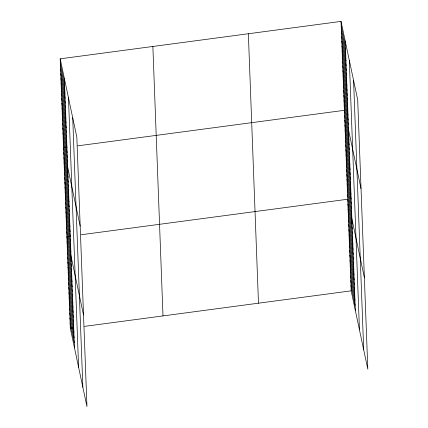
<?xml version="1.0" encoding="UTF-8"?>
<svg xmlns="http://www.w3.org/2000/svg" width="428" height="428" viewBox="0 0 428 428"><rect width="100%" height="100%" fill="white"/><g stroke="black" fill="none" stroke-linecap="round" stroke-linejoin="round"><path stroke-width="0.64" d="M60.188 58.823L76.837 137.158L86.964 406.6L70.31 328.265L60.188 58.823L341.036 21.4L357.69 99.735L367.812 369.177L351.163 290.842L341.036 21.4M66.768 147.307L63.526 147.74L80.175 226.075M77.784 145.841L344.38 110.317L361.029 188.652M70.112 236.224L66.87 236.657L83.519 314.992M81.127 234.758L347.723 199.234L364.372 277.563M70.31 328.265L73.552 327.832M84.567 326.366L351.163 290.842M341.223 26.338L345.391 45.946M341.41 31.281L345.578 50.884M341.598 36.22L345.765 55.827M341.779 41.158L345.947 60.765M341.967 46.101L346.134 65.703M342.154 51.039L346.322 70.647M342.336 55.977L346.503 75.585M342.523 60.92L346.691 80.523M342.71 65.859L346.878 85.466M342.892 70.797L347.06 90.404M343.079 75.74L347.247 95.342M343.267 80.678L347.434 100.286M343.454 85.616L347.622 105.224M343.636 90.559L347.804 110.162M343.823 95.498L347.991 115.105M344.01 100.436L348.178 120.043M344.192 105.374L348.36 124.981M344.567 115.255L348.734 134.863M344.749 120.193L348.916 139.801M344.936 125.137L349.104 144.744M345.123 130.075L349.291 149.682M345.31 135.013L349.478 154.62M345.492 139.956L349.66 159.564M345.68 144.894L349.847 164.502M345.867 149.832L350.034 169.44M346.049 154.776L350.216 174.378M346.236 159.714L350.404 179.321M346.423 164.652L350.591 184.259M346.605 169.595L350.773 189.197M346.792 174.533L350.96 194.141M346.98 179.471L351.147 199.079M347.167 184.415L351.329 204.017M347.349 189.353L351.516 208.96M347.536 194.291L351.704 213.898M347.911 204.322L352.078 223.93M348.103 209.41L352.271 229.017M348.296 214.503L352.463 234.105M348.488 219.591L352.656 239.199M348.676 224.679L352.843 244.286M348.868 229.766L353.036 249.374M349.061 234.86L353.228 254.462M349.253 239.948L353.421 259.555M349.441 245.035L353.608 264.643M349.633 250.129L353.801 269.731M349.826 255.216L353.993 274.824M350.018 260.304L354.186 279.912M350.206 265.397L354.373 285M350.398 270.485L354.566 290.093M350.591 275.573L354.759 295.181M350.783 280.661L354.951 300.269M350.971 285.754L355.138 305.362M60.369 63.761L64.537 83.369M60.557 68.705L64.724 88.312M60.744 73.643L64.912 93.251M60.926 78.581L65.093 98.189M61.113 83.524L65.281 103.132M61.3 88.462L65.468 108.07M61.488 93.4L65.655 113.008M61.669 98.344L65.837 117.951M61.857 103.282L66.024 122.889M62.044 108.22L66.212 127.828M62.226 113.163L66.394 132.766M62.413 118.101L66.581 137.709M62.6 123.039L66.768 142.647M62.782 127.983L66.95 147.585M62.97 132.921L67.137 152.529M63.157 137.859L67.324 157.467M63.344 142.802L67.512 162.405M63.713 152.678L67.881 172.286M63.9 157.622L68.068 177.224M64.082 162.56L68.25 182.168M64.27 167.498L68.437 187.106M64.457 172.441L68.624 192.044M64.639 177.379L68.806 196.987M64.826 182.317L68.994 201.925M65.013 187.261L69.181 206.863M65.2 192.199L69.368 211.806M65.382 197.137L69.55 216.745M65.57 202.08L69.737 221.683M65.757 207.018L69.924 226.626M65.939 211.956L70.106 231.564M66.126 216.894L70.294 236.502M66.313 221.838L70.481 241.446M66.495 226.776L70.663 246.384M66.682 231.714L70.85 251.322M67.062 241.745L71.23 261.353M67.25 246.833L71.417 266.441M67.442 251.926L71.61 271.529M67.635 257.014L71.802 276.622M67.827 262.102L71.995 281.71M68.015 267.195L72.182 286.797M68.207 272.283L72.375 291.891M68.4 277.371L72.567 296.979M68.592 282.459L72.76 302.066M68.78 287.552L72.947 307.16M68.972 292.64L73.14 312.247M69.165 297.728L73.332 317.335M69.357 302.821L73.525 322.423M69.545 307.909L73.712 327.516M69.737 312.996L73.905 332.604M69.93 318.09L74.098 337.692M70.122 323.177L74.29 342.785M353.571 80.352L363.693 349.794M349.323 60.385L359.45 329.828M345.203 41.008L355.331 310.45M248.358 33.748L258.48 303.19M152.866 46.475L162.993 315.918M72.717 117.78L82.845 387.222M68.475 97.809L78.597 367.251M64.355 78.431L74.477 347.873"/></g></svg>
